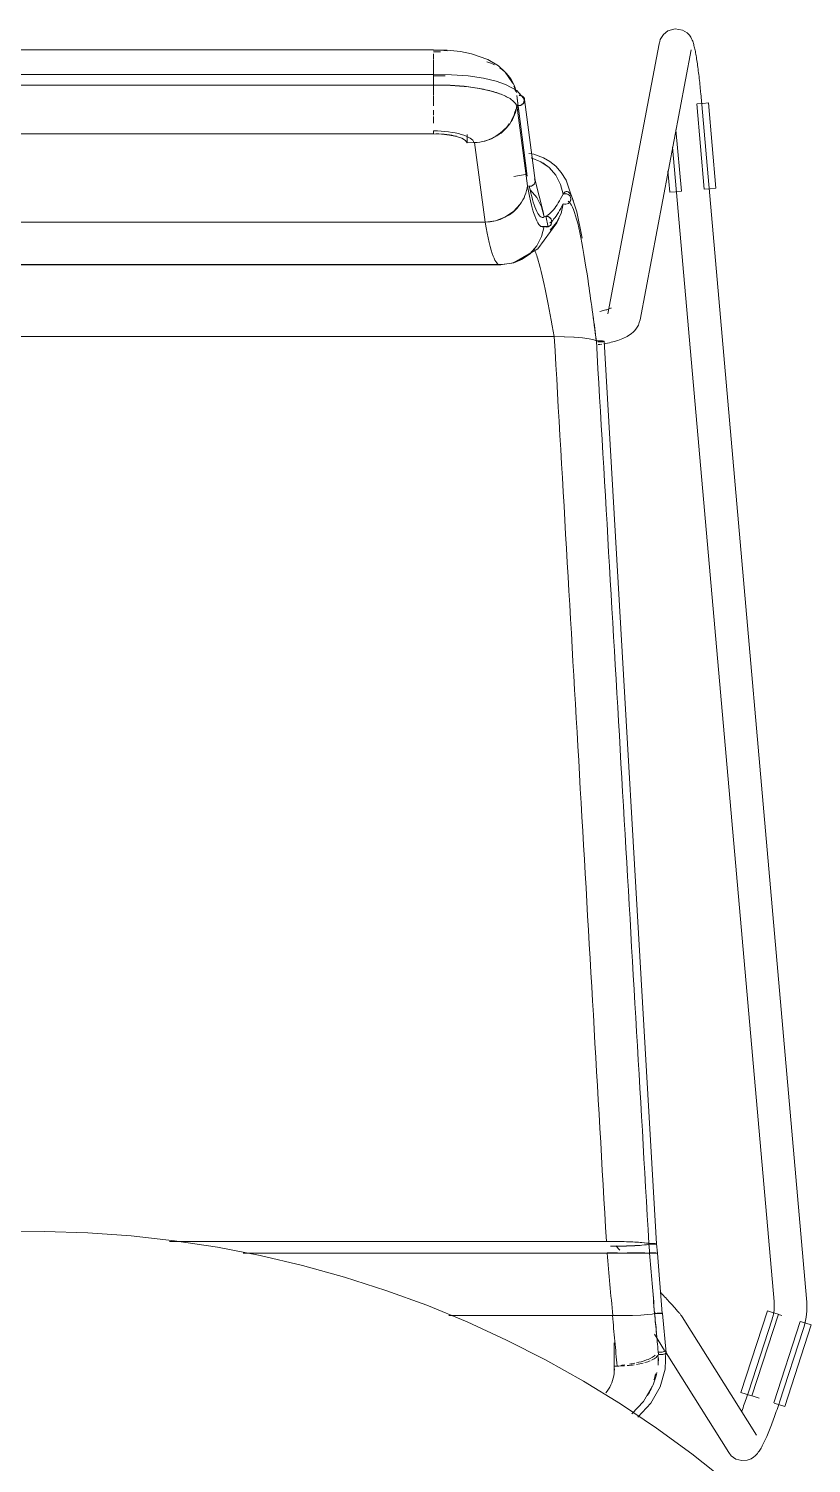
# Model space of a CAD drawing. Header units: millimetres. Extents: x 155927 to 295199, y -4084 to 97293.
# Drawn here: x 157285 to 157573, y 12421 to 12948 of the extents above; entities that cross this region are included whole.
import ezdxf

# ---------------------------------------------------------------- set-up
doc = ezdxf.new("R2010")
doc.units = ezdxf.units.MM
doc.header["$MEASUREMENT"] = 0
doc.layers.add('I-FURN', color=8, linetype='CONTINUOUS', lineweight=9)

msp = doc.modelspace()

# ---------------------------------------------------------------- linework, layer by layer
at = {"layer": 'I-FURN'}
for p, q in [((157520.1, 12947.49), (157518.52, 12946.17)), ((157520.1, 12947.49), (157522.85, 12948.32)), ((157522.85, 12948.32), (157525.61, 12947.84)), ((157525.61, 12947.84), (157527.26, 12946.8)), ((157527.26, 12946.8), (157528.12, 12945.89)), ((157516.96, 12942.73), (157498.15, 12843.44)), ((157517.05, 12943.15), (157516.96, 12942.73)), ((157517.18, 12943.66), (157517.05, 12943.15)), ((157517.4, 12944.29), (157517.18, 12943.66)), ((157517.77, 12945.09), (157517.4, 12944.29)), ((157518.52, 12946.17), (157517.77, 12945.09)), ((157528.12, 12945.89), (157528.6, 12945.19)), ((157528.6, 12945.19), (157528.9, 12944.63)), ((157528.9, 12944.63), (157529.12, 12944.15)), ((157529.12, 12944.15), (157529.29, 12943.73)), ((157529.29, 12943.73), (157529.43, 12943.32)), ((157529.43, 12943.32), (157529.55, 12942.93)), ((157529.55, 12942.93), (157529.67, 12942.53)), ((157529.67, 12942.53), (157529.77, 12942.13)), ((157529.77, 12942.13), (157529.88, 12941.71)), ((157529.88, 12941.71), (157529.98, 12941.29)), ((157434.05, 12940.55), (157139.2, 12940.55)), ((157434.05, 12940.38), (157434.05, 12940.55)), ((157434.05, 12940.55), (157439.09, 12940.43)), ((157434.05, 12940.53), (157434.05, 12940.25)), ((157434.05, 12939.05), (157434.05, 12937.3)), ((157434.05, 12937.03), (157434.05, 12934.45)), ((157439.09, 12940.43), (157443.91, 12939.93)), ((157443.91, 12939.93), (157447.94, 12939.14)), ((157447.94, 12939.14), (157453.99, 12937.01)), ((157453.99, 12937.01), (157457.87, 12934.62)), ((157509.94, 12841.21), (157528.75, 12940.5)), ((157529.98, 12941.29), (157530.08, 12940.84)), ((157530.08, 12940.84), (157530.17, 12940.39)), ((157530.17, 12940.39), (157530.27, 12939.91)), ((157530.27, 12939.91), (157530.36, 12939.41)), ((157530.36, 12939.41), (157530.46, 12938.9)), ((157530.46, 12938.9), (157530.55, 12938.36)), ((157530.55, 12938.36), (157530.65, 12937.81)), ((157530.65, 12937.81), (157530.74, 12937.24)), ((157530.74, 12937.24), (157530.83, 12936.66)), ((157530.83, 12936.66), (157530.92, 12936.06)), ((157434.05, 12931.51), (157139.2, 12931.51)), ((157434.05, 12931.27), (157434.05, 12934.29)), ((157434.05, 12934.28), (157434.05, 12931.26)), ((157434.05, 12931.51), (157434.05, 12927.55)), ((157434.05, 12931.51), (157440.6, 12931.41)), ((157434.05, 12931.44), (157434.05, 12931.51)), ((157434.05, 12931.24), (157434.05, 12931.44)), ((157434.05, 12930.94), (157434.05, 12931.24)), ((157434.05, 12930.55), (157434.05, 12930.94)), ((157440.6, 12931.41), (157446.72, 12930.93)), ((157446.72, 12930.93), (157452.34, 12930.08)), ((157457.87, 12934.62), (157460.35, 12932.32)), ((157460.35, 12932.32), (157463.03, 12928.43)), ((157530.92, 12936.06), (157531.01, 12935.44)), ((157531.01, 12935.44), (157531.1, 12934.8)), ((157531.1, 12934.8), (157531.19, 12934.15)), ((157531.19, 12934.15), (157531.28, 12933.49)), ((157531.28, 12933.49), (157531.36, 12932.81)), ((157531.36, 12932.81), (157531.45, 12932.13)), ((157531.45, 12932.13), (157531.53, 12931.43)), ((157531.53, 12931.43), (157531.62, 12930.72)), ((157139.2, 12927.55), (157434.05, 12927.55)), ((157434.05, 12930.09), (157434.05, 12930.55)), ((157434.05, 12929.6), (157434.05, 12930.09)), ((157434.05, 12929.1), (157434.05, 12929.6)), ((157434.05, 12928.63), (157434.05, 12929.1)), ((157434.05, 12928.21), (157434.05, 12928.63)), ((157434.05, 12927.88), (157434.05, 12928.21)), ((157434.05, 12927.66), (157434.05, 12927.88)), ((157434.05, 12927.55), (157434.05, 12927.66)), ((157434.05, 12923.76), (157434.05, 12927.58)), ((157434.05, 12927.58), (157434.05, 12923.76)), ((157440.28, 12927.47), (157434.05, 12927.55)), ((157446.84, 12926.94), (157440.28, 12927.47)), ((157450.86, 12926.34), (157446.84, 12926.94)), ((157455.29, 12925.38), (157450.86, 12926.34)), ((157452.34, 12930.08), (157457.03, 12928.98)), ((157457.03, 12928.98), (157460.48, 12927.82)), ((157460.48, 12927.82), (157464.6, 12925.64)), ((157463.03, 12928.43), (157463.12, 12928.23)), ((157464.6, 12925.64), (157467.15, 12922.74)), ((157531.62, 12930.72), (157531.7, 12930)), ((157531.7, 12930), (157531.78, 12929.27)), ((157531.78, 12929.27), (157531.86, 12928.54)), ((157531.86, 12928.54), (157531.93, 12927.8)), ((157531.93, 12927.8), (157532.01, 12927.06)), ((157532.01, 12927.06), (157532.08, 12926.31)), ((157532.08, 12926.31), (157532.15, 12925.56)), ((157532.15, 12925.56), (157532.22, 12924.81)), ((157434.05, 12923.57), (157434.05, 12920.01)), ((157458.72, 12924.28), (157455.29, 12925.38)), ((157468.51, 12894.1), (157464.67, 12923.8)), ((157464.82, 12922.61), (157465.44, 12917.83)), ((157471.36, 12892.46), (157467.51, 12922.24)), ((157530.81, 12920.67), (157533.57, 12889.26)), ((157530.94, 12920.68), (157533, 12920.86)), ((157532.22, 12924.81), (157532.23, 12924.65)), ((157571.18, 12481.33), (157532.23, 12924.65)), ((157533, 12920.86), (157535.05, 12921.04)), ((157535.05, 12921.04), (157537.8, 12889.63)), ((157434.05, 12918.38), (157434.05, 12916.54)), ((157434.05, 12916.02), (157434.05, 12913.56)), ((157464.69, 12920.26), (157468.53, 12890.55)), ((157525.13, 12888.52), (157523.14, 12911.12)), ((157434.05, 12909.7), (157139.2, 12909.7)), ((157139.2, 12909.65), (157434.06, 12909.65)), ((157434.06, 12909.65), (157437.09, 12909.54)), ((157437.09, 12909.54), (157439.94, 12909.22)), ((157439.94, 12909.22), (157442.44, 12908.71)), ((157442.44, 12908.71), (157444.42, 12908.04)), ((157444.42, 12908.04), (157445.77, 12907.25)), ((157445.77, 12907.25), (157446.41, 12906.39)), ((157446.41, 12906.39), (157446.41, 12909.39)), ((157446.41, 12906.39), (157449.12, 12906.46)), ((157449.12, 12906.46), (157452.98, 12877.18)), ((157521.93, 12904.78), (157559.22, 12480.28)), ((157470.9, 12902.13), (157469.12, 12902.37)), ((157473.42, 12899.4), (157469.91, 12900.8)), ((157474.5, 12900.84), (157470.9, 12902.13)), ((157476.51, 12897.22), (157473.42, 12899.4)), ((157476.77, 12899.5), (157474.5, 12900.84)), ((157478.94, 12897.72), (157476.77, 12899.5)), ((157468.39, 12894.88), (157463.57, 12893.93)), ((157474.18, 12898.95), (157476.51, 12897.22)), ((157476.51, 12897.22), (157477, 12896.76)), ((157478.99, 12894.4), (157476.51, 12897.22)), ((157480.93, 12895.48), (157478.94, 12897.72)), ((157480.73, 12891.08), (157478.99, 12894.4)), ((157482.75, 12892.65), (157480.93, 12895.48)), ((157520.2, 12896.04), (157520.89, 12888.15)), ((157469, 12890.4), (157469.5, 12890.36)), ((157469.5, 12890.36), (157469.99, 12890.44)), ((157472.03, 12886.19), (157469.52, 12889.06)), ((157469.99, 12890.44), (157470.44, 12890.63)), ((157470.44, 12890.63), (157470.83, 12890.93)), ((157470.83, 12890.93), (157471.12, 12891.32)), ((157471.31, 12892.7), (157471.12, 12893.14)), ((157471.12, 12891.32), (157471.31, 12891.76)), ((157471.38, 12892.23), (157471.31, 12892.7)), ((157471.31, 12891.76), (157471.38, 12892.23)), ((157471.35, 12892.54), (157474.32, 12880.93)), ((157481.63, 12887.45), (157480.73, 12891.08)), ((157486.73, 12880.94), (157482.75, 12892.65)), ((157535.76, 12889.45), (157533.7, 12889.27)), ((157537.8, 12889.63), (157535.76, 12889.45)), ((157463.41, 12881.05), (157465.9, 12883.79)), ((157473.78, 12882.79), (157472.03, 12886.19)), ((157481.68, 12883.96), (157480.89, 12880.35)), ((157480.9, 12880.35), (157481.68, 12883.96)), ((157481.63, 12887.45), (157482.1, 12887.61)), ((157482.1, 12887.61), (157481.63, 12887.45)), ((157482.16, 12883.81), (157481.68, 12883.96)), ((157481.68, 12883.96), (157482.16, 12883.81)), ((157482.6, 12887.66), (157482.1, 12887.61)), ((157482.1, 12887.61), (157482.6, 12887.65)), ((157482.66, 12883.78), (157482.16, 12883.81)), ((157482.16, 12883.81), (157482.66, 12883.78)), ((157483.09, 12887.58), (157482.6, 12887.66)), ((157482.6, 12887.65), (157483.09, 12887.58)), ((157483.15, 12883.87), (157482.66, 12883.78)), ((157482.66, 12883.78), (157483.15, 12883.87)), ((157483.09, 12887.58), (157483.55, 12887.38)), ((157483.55, 12887.39), (157483.09, 12887.58)), ((157483.6, 12884.08), (157483.15, 12883.87)), ((157483.15, 12883.87), (157483.6, 12884.08)), ((157483.94, 12887.08), (157483.55, 12887.39)), ((157483.55, 12887.38), (157483.93, 12887.08)), ((157483.97, 12884.4), (157483.6, 12884.08)), ((157483.6, 12884.08), (157483.98, 12884.39)), ((157483.93, 12887.08), (157484.23, 12886.68)), ((157484.24, 12886.68), (157483.94, 12887.08)), ((157484.26, 12884.8), (157483.97, 12884.4)), ((157483.98, 12884.39), (157484.27, 12884.8)), ((157484.23, 12886.68), (157484.43, 12886.23)), ((157484.43, 12886.23), (157484.24, 12886.68)), ((157484.44, 12885.26), (157484.26, 12884.8)), ((157484.27, 12884.8), (157484.45, 12885.26)), ((157484.43, 12886.23), (157484.5, 12885.74)), ((157484.51, 12885.74), (157484.43, 12886.23)), ((157484.5, 12885.74), (157484.44, 12885.26)), ((157484.45, 12885.26), (157484.51, 12885.74)), ((157522.94, 12888.33), (157520.89, 12888.15)), ((157525, 12888.51), (157522.94, 12888.33)), ((157456.76, 12877.66), (157460.3, 12878.97)), ((157460.3, 12878.97), (157463.41, 12881.05)), ((157474.67, 12879.08), (157473.78, 12882.79)), ((157474.25, 12881.32), (157474.67, 12879.08)), ((157474.32, 12880.93), (157474.64, 12879.06)), ((157474.67, 12879.08), (157475.14, 12879.24)), ((157475.14, 12879.24), (157474.67, 12879.08)), ((157475.14, 12879.24), (157475.64, 12879.28)), ((157475.64, 12879.28), (157475.14, 12879.24)), ((157476.19, 12875.47), (157475.35, 12879.36)), ((157475.64, 12879.28), (157476.13, 12879.19)), ((157476.13, 12879.2), (157475.64, 12879.28)), ((157476.58, 12878.99), (157476.13, 12879.2)), ((157476.13, 12879.19), (157476.58, 12878.99)), ((157476.58, 12878.99), (157476.96, 12878.68)), ((157476.97, 12878.68), (157476.58, 12878.99)), ((157476.96, 12878.68), (157477.26, 12878.28)), ((157477.26, 12878.28), (157476.97, 12878.68)), ((157477.26, 12878.28), (157477.44, 12877.81)), ((157477.45, 12877.82), (157477.26, 12878.28)), ((157480.89, 12880.35), (157479.25, 12877.02)), ((157479.26, 12877.02), (157480.9, 12880.35)), ((157479.31, 12876.95), (157480.2, 12878.7)), ((157488.64, 12871.27), (157486.73, 12880.94)), ((157452.98, 12877.18), (157120.27, 12877.18)), ((157120.27, 12877.18), (157452.98, 12877.18)), ((157452.98, 12877.18), (157456.76, 12877.66)), ((157472.32, 12867.41), (157479.31, 12876.95)), ((157473.6, 12875.55), (157476.49, 12875.6)), ((157473.78, 12871.86), (157474.67, 12875.57)), ((157475.14, 12875.41), (157474.67, 12875.57)), ((157474.67, 12875.57), (157475.14, 12875.41)), ((157475.64, 12875.37), (157475.14, 12875.41)), ((157475.14, 12875.41), (157475.64, 12875.37)), ((157476.13, 12875.46), (157475.64, 12875.37)), ((157475.64, 12875.37), (157476.13, 12875.45)), ((157476.58, 12875.66), (157476.13, 12875.46)), ((157476.13, 12875.45), (157476.58, 12875.66)), ((157476.96, 12875.97), (157476.58, 12875.66)), ((157476.58, 12875.66), (157476.97, 12875.97)), ((157479.25, 12877.02), (157476.85, 12874.19)), ((157476.86, 12874.19), (157479.26, 12877.02)), ((157477.26, 12876.37), (157476.96, 12875.97)), ((157476.97, 12875.97), (157477.26, 12876.37)), ((157477.44, 12876.83), (157477.26, 12876.37)), ((157477.26, 12876.37), (157477.45, 12876.83)), ((157477.44, 12877.81), (157477.51, 12877.32)), ((157477.51, 12877.32), (157477.44, 12876.83)), ((157477.51, 12877.32), (157477.45, 12877.82)), ((157477.45, 12876.83), (157477.51, 12877.32)), ((157472.02, 12868.47), (157469.51, 12865.6)), ((157469.52, 12865.59), (157472.03, 12868.46)), ((157473.77, 12871.86), (157472.02, 12868.47)), ((157472.03, 12868.46), (157473.78, 12871.86)), ((157466.38, 12863.42), (157462.81, 12862.06)), ((157462.81, 12862.05), (157466.38, 12863.42)), ((157463.52, 12862.22), (157466.7, 12863.6)), ((157463.67, 12862.29), (157472.32, 12867.41)), ((157469.51, 12865.6), (157466.38, 12863.42)), ((157466.38, 12863.42), (157469.52, 12865.59)), ((157459.02, 12861.58), (157114.24, 12861.58)), ((157114.24, 12861.58), (157459.02, 12861.58)), ((157114.77, 12861.43), (157419.57, 12861.43)), ((157419.57, 12861.43), (157458.48, 12861.43)), ((157458.48, 12861.43), (157463.52, 12862.22)), ((157462.81, 12862.06), (157459.02, 12861.58)), ((157459.02, 12861.58), (157462.81, 12862.05)), ((157495.6, 12844.47), (157495.11, 12844.37)), ((157496.07, 12844.57), (157495.6, 12844.47)), ((157496.51, 12844.67), (157496.07, 12844.57)), ((157496.93, 12844.78), (157496.51, 12844.67)), ((157497.33, 12844.89), (157496.93, 12844.78)), ((157497.7, 12844.99), (157497.33, 12844.89)), ((157498.03, 12845.1), (157497.7, 12844.99)), ((157498.33, 12845.21), (157498.03, 12845.1)), ((157498.6, 12845.31), (157498.33, 12845.21)), ((157498.84, 12845.4), (157498.6, 12845.31)), ((157499.03, 12845.49), (157498.84, 12845.4)), ((157499.18, 12845.57), (157499.03, 12845.49)), ((157499.27, 12845.61), (157499.18, 12845.57)), ((157499.34, 12845.66), (157499.27, 12845.61)), ((157499.37, 12845.67), (157499.34, 12845.66)), ((157509.94, 12841.21), (157509.68, 12840.22)), ((157506.3, 12835.88), (157505.76, 12835.52)), ((157506.83, 12836.28), (157506.3, 12835.88)), ((157507.36, 12836.73), (157506.83, 12836.28)), ((157507.89, 12837.25), (157507.36, 12836.73)), ((157508.39, 12837.85), (157507.89, 12837.25)), ((157508.88, 12838.54), (157508.39, 12837.85)), ((157509.32, 12839.33), (157508.88, 12838.54)), ((157509.68, 12840.22), (157509.32, 12839.33)), ((157478.33, 12835.08), (157094.93, 12835.08)), ((157094.93, 12835.08), (157478.33, 12835.08)), ((157482.1, 12835.02), (157478.33, 12835.08)), ((157478.41, 12835.08), (157482.1, 12835.02)), ((157485.63, 12834.87), (157482.1, 12835.02)), ((157482.16, 12835.02), (157485.63, 12834.87)), ((157488.73, 12834.63), (157485.63, 12834.87)), ((157485.68, 12834.86), (157488.74, 12834.63)), ((157491.23, 12834.32), (157488.73, 12834.63)), ((157488.77, 12834.63), (157491.23, 12834.32)), ((157492.98, 12833.95), (157491.23, 12834.32)), ((157491.24, 12834.31), (157492.98, 12833.95)), ((157492.98, 12833.95), (157493.88, 12833.55)), ((157493.88, 12833.55), (157492.98, 12833.95)), ((157494.35, 12833.57), (157493.88, 12833.55)), ((157493.88, 12833.55), (157494.35, 12833.57)), ((157494.85, 12833.57), (157494.35, 12833.57)), ((157494.35, 12833.57), (157494.85, 12833.57)), ((157494.39, 12833.15), (157494.89, 12833.15)), ((157494.89, 12833.15), (157494.39, 12833.15)), ((157495.22, 12832.23), (157494.5, 12832.13)), ((157495.34, 12833.56), (157494.85, 12833.57)), ((157494.85, 12833.57), (157495.34, 12833.56)), ((157494.89, 12833.15), (157495.38, 12833.16)), ((157495.38, 12833.16), (157494.89, 12833.15)), ((157495.94, 12832.34), (157495.22, 12832.23)), ((157495.79, 12833.54), (157495.34, 12833.56)), ((157495.34, 12833.56), (157495.8, 12833.54)), ((157495.38, 12833.16), (157495.83, 12833.18)), ((157495.83, 12833.18), (157495.38, 12833.16)), ((157496.18, 12833.51), (157495.79, 12833.54)), ((157495.8, 12833.54), (157496.18, 12833.51)), ((157495.83, 12833.18), (157496.21, 12833.21)), ((157496.21, 12833.21), (157495.83, 12833.18)), ((157496.48, 12833.46), (157496.18, 12833.51)), ((157496.18, 12833.51), (157496.48, 12833.46)), ((157496.21, 12833.21), (157496.5, 12833.26)), ((157496.5, 12833.26), (157496.21, 12833.21)), ((157496.67, 12833.41), (157496.48, 12833.46)), ((157496.48, 12833.46), (157496.68, 12833.41)), ((157496.5, 12833.26), (157496.68, 12833.31)), ((157496.69, 12833.31), (157496.5, 12833.26)), ((157497.33, 12832.58), (157496.64, 12832.45)), ((157496.74, 12833.36), (157496.67, 12833.41)), ((157496.68, 12833.41), (157496.75, 12833.36)), ((157496.68, 12833.31), (157496.74, 12833.36)), ((157496.75, 12833.36), (157496.69, 12833.31)), ((157516.03, 12501.45), (157496.75, 12833.36)), ((157498.01, 12832.71), (157497.33, 12832.58)), ((157498.68, 12832.86), (157498.01, 12832.71)), ((157499.34, 12833.01), (157498.68, 12832.86)), ((157499.98, 12833.17), (157499.34, 12833.01)), ((157500.61, 12833.34), (157499.98, 12833.17)), ((157501.23, 12833.53), (157500.61, 12833.34)), ((157501.83, 12833.72), (157501.23, 12833.53)), ((157502.43, 12833.93), (157501.83, 12833.72)), ((157503.01, 12834.15), (157502.43, 12833.93)), ((157503.58, 12834.38), (157503.01, 12834.15)), ((157504.14, 12834.63), (157503.58, 12834.38)), ((157504.69, 12834.9), (157504.14, 12834.63)), ((157505.22, 12835.19), (157504.69, 12834.9)), ((157505.76, 12835.52), (157505.22, 12835.19)), ((157290.95, 12506.02), (157274.95, 12505.87)), ((157306.94, 12505.53), (157290.95, 12506.02)), ((157322.9, 12504.39), (157306.94, 12505.53)), ((157338.8, 12502.62), (157322.9, 12504.39)), ((157497.58, 12502.35), (157337.01, 12502.35)), ((157337.01, 12502.35), (157497.58, 12502.35)), ((157354.62, 12500.22), (157338.8, 12502.62)), ((157370.32, 12497.19), (157354.62, 12500.22)), ((157501.36, 12502.32), (157497.58, 12502.35)), ((157499.12, 12500.56), (157501.37, 12500.59)), ((157502.54, 12499.18), (157501.07, 12500.7)), ((157504.93, 12502.24), (157501.36, 12502.32)), ((157501.37, 12500.59), (157504.92, 12500.66)), ((157504.92, 12500.66), (157508.04, 12500.79)), ((157508.06, 12502.12), (157504.93, 12502.24)), ((157508.04, 12500.79), (157510.54, 12500.95)), ((157510.56, 12501.95), (157508.06, 12502.12)), ((157510.54, 12500.95), (157512.29, 12501.14)), ((157512.31, 12501.76), (157510.56, 12501.95)), ((157512.29, 12501.14), (157513.19, 12501.35)), ((157513.2, 12501.55), (157512.31, 12501.76)), ((157513.19, 12501.35), (157513.66, 12501.34)), ((157513.67, 12501.56), (157513.2, 12501.55)), ((157513.66, 12501.34), (157514.16, 12501.34)), ((157514.17, 12501.56), (157513.67, 12501.56)), ((157514.16, 12501.34), (157514.65, 12501.35)), ((157514.66, 12501.56), (157514.17, 12501.56)), ((157514.65, 12501.35), (157515.1, 12501.36)), ((157515.11, 12501.55), (157514.66, 12501.56)), ((157515.1, 12501.36), (157515.48, 12501.37)), ((157515.49, 12501.53), (157515.11, 12501.55)), ((157515.48, 12501.37), (157515.78, 12501.4)), ((157515.78, 12501.51), (157515.49, 12501.53)), ((157515.97, 12501.48), (157515.78, 12501.51)), ((157515.78, 12501.4), (157515.97, 12501.42)), ((157516.03, 12501.45), (157515.97, 12501.48)), ((157515.97, 12501.42), (157516.03, 12501.45)), ((157516.04, 12501.45), (157516.31, 12498.09)), ((157497.84, 12498.03), (157364.1, 12498.03)), ((157364.1, 12498.03), (157497.84, 12498.03)), ((157385.9, 12493.53), (157370.32, 12497.19)), ((157401.31, 12489.25), (157385.9, 12493.53)), ((157501.63, 12498.03), (157497.84, 12498.03)), ((157497.84, 12498.03), (157501.63, 12498.03)), ((157497.86, 12498.16), (157501.64, 12498.15)), ((157501.64, 12498.15), (157497.86, 12498.16)), ((157505.2, 12498.04), (157501.63, 12498.03)), ((157501.63, 12498.03), (157505.2, 12498.04)), ((157505.19, 12498.15), (157508.31, 12498.14)), ((157508.32, 12498.14), (157505.19, 12498.15)), ((157508.33, 12498.05), (157505.2, 12498.04)), ((157505.2, 12498.04), (157508.33, 12498.05)), ((157508.31, 12498.14), (157510.81, 12498.13)), ((157510.82, 12498.13), (157508.32, 12498.14)), ((157510.83, 12498.06), (157508.33, 12498.05)), ((157508.33, 12498.05), (157510.84, 12498.06)), ((157510.81, 12498.13), (157511.76, 12498.12)), ((157511.76, 12498.12), (157510.82, 12498.13)), ((157512.58, 12498.07), (157510.83, 12498.06)), ((157510.84, 12498.06), (157512.58, 12498.07)), ((157513.47, 12498.09), (157512.58, 12498.07)), ((157512.58, 12498.07), (157513.47, 12498.09)), ((157513.46, 12498.1), (157513.93, 12498.1)), ((157513.93, 12498.1), (157513.46, 12498.1)), ((157513.94, 12498.08), (157513.47, 12498.09)), ((157513.47, 12498.09), (157513.94, 12498.08)), ((157513.93, 12498.1), (157514.43, 12498.1)), ((157514.43, 12498.1), (157513.93, 12498.1)), ((157514.44, 12498.08), (157513.94, 12498.08)), ((157513.94, 12498.08), (157514.44, 12498.08)), ((157514.43, 12498.1), (157514.92, 12498.1)), ((157514.92, 12498.1), (157514.43, 12498.1)), ((157514.93, 12498.09), (157514.44, 12498.08)), ((157514.44, 12498.08), (157514.93, 12498.09)), ((157514.92, 12498.1), (157515.37, 12498.1)), ((157515.37, 12498.1), (157514.92, 12498.1)), ((157515.38, 12498.09), (157514.93, 12498.09)), ((157514.93, 12498.09), (157515.38, 12498.09)), ((157515.37, 12498.1), (157515.75, 12498.1)), ((157515.76, 12498.1), (157515.37, 12498.1)), ((157515.76, 12498.09), (157515.38, 12498.09)), ((157515.38, 12498.09), (157515.76, 12498.09)), ((157516.05, 12498.09), (157515.76, 12498.09)), ((157515.76, 12498.09), (157516.06, 12498.09)), ((157516.24, 12498.09), (157516.31, 12498.09)), ((157516.31, 12498.09), (157516.24, 12498.09)), ((157516.24, 12498.09), (157516.31, 12498.09)), ((157516.31, 12498.09), (157516.24, 12498.09)), ((157518.13, 12475.89), (157516.31, 12498.09)), ((157416.55, 12484.36), (157401.31, 12489.25)), ((157431.57, 12478.86), (157416.55, 12484.36)), ((157518.11, 12482.93), (157517.67, 12483.4)), ((157518.54, 12482.47), (157518.11, 12482.93)), ((157518.96, 12482.02), (157518.54, 12482.47)), ((157446.36, 12472.76), (157431.57, 12478.86)), ((157519.38, 12481.57), (157518.96, 12482.02)), ((157519.78, 12481.14), (157519.38, 12481.57)), ((157520.17, 12480.71), (157519.78, 12481.14)), ((157520.55, 12480.3), (157520.17, 12480.71)), ((157520.92, 12479.9), (157520.55, 12480.3)), ((157521.27, 12479.51), (157520.92, 12479.9)), ((157521.62, 12479.13), (157521.27, 12479.51)), ((157521.95, 12478.76), (157521.62, 12479.13)), ((157522.26, 12478.41), (157521.95, 12478.76)), ((157522.56, 12478.08), (157522.26, 12478.41)), ((157522.85, 12477.75), (157522.56, 12478.08)), ((157523.12, 12477.44), (157522.85, 12477.75)), ((157523.38, 12477.15), (157523.12, 12477.44)), ((157523.63, 12476.87), (157523.38, 12477.15)), ((157559.25, 12477.63), (157559.19, 12476.97)), ((157559.23, 12480.28), (157559.27, 12479.62)), ((157559.28, 12478.29), (157559.25, 12477.63)), ((157559.27, 12479.62), (157559.29, 12478.96)), ((157559.29, 12478.96), (157559.28, 12478.29)), ((157571.18, 12481.28), (157571.18, 12481.33)), ((157571.26, 12480.14), (157571.18, 12481.28)), ((157571.21, 12476.71), (157571.27, 12477.85)), ((157571.29, 12479), (157571.26, 12480.14)), ((157571.27, 12477.85), (157571.29, 12479)), ((157439.67, 12475.06), (157499.79, 12475.06)), ((157499.79, 12475.06), (157439.67, 12475.06)), ((157460.9, 12466.08), (157446.36, 12472.76)), ((157499.79, 12475.06), (157503.55, 12475.09)), ((157503.55, 12475.09), (157499.91, 12475.06)), ((157507.09, 12475.16), (157503.64, 12475.09)), ((157503.65, 12475.09), (157507.08, 12475.16)), ((157507.08, 12475.16), (157510.18, 12475.28)), ((157510.18, 12475.28), (157507.15, 12475.16)), ((157510.18, 12475.28), (157512.66, 12475.43)), ((157512.68, 12475.43), (157510.22, 12475.28)), ((157512.66, 12475.43), (157514.4, 12475.61)), ((157514.4, 12475.61), (157512.68, 12475.43)), ((157515.28, 12475.8), (157514.4, 12475.61)), ((157514.4, 12475.61), (157515.29, 12475.8)), ((157515.75, 12475.79), (157515.28, 12475.8)), ((157515.29, 12475.8), (157515.76, 12475.79)), ((157515.77, 12475.99), (157515.3, 12475.98)), ((157515.3, 12475.98), (157515.77, 12475.99)), ((157516.25, 12475.79), (157515.75, 12475.79)), ((157515.76, 12475.79), (157516.26, 12475.79)), ((157516.74, 12475.79), (157516.25, 12475.79)), ((157516.26, 12475.79), (157516.75, 12475.79)), ((157516.76, 12475.99), (157516.27, 12475.99)), ((157516.27, 12475.99), (157516.76, 12475.99)), ((157517.19, 12475.8), (157516.74, 12475.79)), ((157516.75, 12475.79), (157517.2, 12475.8)), ((157517.21, 12475.98), (157516.76, 12475.99)), ((157516.76, 12475.99), (157517.21, 12475.98)), ((157517.58, 12475.82), (157517.19, 12475.8)), ((157517.2, 12475.8), (157517.58, 12475.82)), ((157517.59, 12475.96), (157517.21, 12475.98)), ((157517.21, 12475.98), (157517.59, 12475.96)), ((157517.58, 12475.82), (157517.88, 12475.84)), ((157517.87, 12475.84), (157517.58, 12475.82)), ((157517.89, 12475.94), (157517.59, 12475.96)), ((157517.59, 12475.96), (157517.88, 12475.94)), ((157517.88, 12475.94), (157518.07, 12475.92)), ((157517.88, 12475.84), (157518.07, 12475.87)), ((157518.07, 12475.92), (157517.89, 12475.94)), ((157518.13, 12475.89), (157518.06, 12475.87)), ((157518.14, 12475.89), (157518.07, 12475.92)), ((157518.07, 12475.92), (157518.13, 12475.89)), ((157518.07, 12475.87), (157518.14, 12475.89)), ((157519.56, 12461.4), (157518.14, 12475.89)), ((157523.85, 12476.6), (157523.63, 12476.87)), ((157524.07, 12476.35), (157523.85, 12476.6)), ((157524.27, 12476.11), (157524.07, 12476.35)), ((157524.46, 12475.88), (157524.27, 12476.11)), ((157524.64, 12475.66), (157524.46, 12475.88)), ((157524.81, 12475.44), (157524.64, 12475.66)), ((157524.99, 12475.21), (157524.81, 12475.44)), ((157525.17, 12474.95), (157524.99, 12475.21)), ((157525.39, 12474.62), (157525.17, 12474.95)), ((157552.69, 12431.04), (157525.39, 12474.62)), ((157556.74, 12476.86), (157547.05, 12446.85)), ((157558.48, 12473.71), (157549.77, 12446.9)), ((157551.09, 12445.55), (157560.78, 12475.56)), ((157556.74, 12476.86), (157558.69, 12476.23)), ((157558.49, 12473.74), (157558.48, 12473.71)), ((157558.68, 12474.38), (157558.49, 12473.74)), ((157558.84, 12475.02), (157558.68, 12474.38)), ((157558.69, 12476.23), (157560.66, 12475.59)), ((157558.98, 12475.66), (157558.84, 12475.02)), ((157559.1, 12476.32), (157558.98, 12475.66)), ((157559.19, 12476.97), (157559.1, 12476.32)), ((157568.85, 12472.95), (157559.16, 12442.94)), ((157560.88, 12475.52), (157562.04, 12475.15)), ((157568.97, 12472.91), (157570.94, 12472.27)), ((157570.22, 12471.1), (157570.51, 12472.2)), ((157570.51, 12472.2), (157570.75, 12473.32)), ((157570.75, 12473.32), (157570.95, 12474.44)), ((157570.94, 12472.27), (157572.89, 12471.64)), ((157570.95, 12474.44), (157571.1, 12475.58)), ((157571.1, 12475.58), (157571.21, 12476.71)), ((157515.22, 12468.25), (157518.96, 12462.28)), ((157561.18, 12443.19), (157569.89, 12470.01)), ((157572.89, 12471.64), (157563.2, 12441.64)), ((157569.89, 12470.01), (157570.22, 12471.1)), ((157475.16, 12458.82), (157460.9, 12466.08)), ((157500.49, 12455.27), (157500.49, 12465.02)), ((157519.44, 12462.29), (157519.15, 12455.39)), ((157519.49, 12461.43), (157542.52, 12424.67)), ((157489.12, 12451), (157475.16, 12458.82)), ((157501.49, 12456.51), (157500.44, 12456.51)), ((157502.75, 12442.63), (157489.12, 12451)), ((157519.15, 12455.39), (157517.28, 12448.87)), ((157514.57, 12449.27), (157511.2, 12443.44)), ((157517.28, 12448.87), (157513.89, 12442.85)), ((157549, 12446.22), (157547.05, 12446.85)), ((157550.97, 12445.59), (157549, 12446.22)), ((157549.2, 12445.19), (157549.43, 12445.88)), ((157549.43, 12445.88), (157549.66, 12446.57)), ((157549.66, 12446.57), (157549.77, 12446.9)), ((157551.19, 12445.52), (157553.67, 12444.72)), ((157516.04, 12433.72), (157502.75, 12442.63)), ((157511.2, 12443.44), (157506.94, 12438.96)), ((157513.89, 12442.85), (157509.14, 12437.7)), ((157547.33, 12439.93), (157547.56, 12440.55)), ((157547.56, 12440.55), (157547.8, 12441.18)), ((157547.8, 12441.18), (157548.03, 12441.83)), ((157548.03, 12441.83), (157548.27, 12442.49)), ((157548.27, 12442.49), (157548.5, 12443.15)), ((157548.5, 12443.15), (157548.74, 12443.83)), ((157548.74, 12443.83), (157548.97, 12444.51)), ((157548.97, 12444.51), (157549.2, 12445.19)), ((157561.25, 12442.27), (157559.28, 12442.9)), ((157560.04, 12439.8), (157560.29, 12440.53)), ((157560.29, 12440.53), (157560.54, 12441.26)), ((157560.54, 12441.26), (157560.79, 12442)), ((157560.79, 12442), (157561.03, 12442.74)), ((157561.03, 12442.74), (157561.18, 12443.19)), ((157563.2, 12441.64), (157561.25, 12442.27)), ((157558.01, 12434.27), (157558.26, 12434.92)), ((157558.26, 12434.92), (157558.52, 12435.59)), ((157558.52, 12435.59), (157558.77, 12436.27)), ((157558.77, 12436.27), (157559.03, 12436.96)), ((157559.03, 12436.96), (157559.28, 12437.65)), ((157559.28, 12437.65), (157559.54, 12438.36)), ((157559.54, 12438.36), (157559.79, 12439.08)), ((157559.79, 12439.08), (157560.04, 12439.8)), ((157528.96, 12424.28), (157516.04, 12433.72)), ((157556.05, 12429.59), (157556.28, 12430.11)), ((157556.28, 12430.11), (157556.52, 12430.66)), ((157556.52, 12430.66), (157556.77, 12431.22)), ((157556.77, 12431.22), (157557.01, 12431.8)), ((157557.01, 12431.8), (157557.26, 12432.39)), ((157557.26, 12432.39), (157557.51, 12433.01)), ((157557.51, 12433.01), (157557.76, 12433.63)), ((157557.76, 12433.63), (157558.01, 12434.27)), ((157543.42, 12423.55), (157542.52, 12424.67)), ((157552.74, 12423.98), (157553.1, 12424.41)), ((157553.1, 12424.41), (157553.42, 12424.81)), ((157553.42, 12424.81), (157553.69, 12425.2)), ((157553.69, 12425.2), (157553.95, 12425.59)), ((157553.95, 12425.59), (157554.19, 12425.98)), ((157554.19, 12425.98), (157554.43, 12426.38)), ((157554.43, 12426.38), (157554.66, 12426.79)), ((157554.66, 12426.79), (157554.89, 12427.22)), ((157554.89, 12427.22), (157555.12, 12427.66)), ((157555.12, 12427.66), (157555.35, 12428.11)), ((157555.35, 12428.11), (157555.58, 12428.59)), ((157555.58, 12428.59), (157555.81, 12429.08)), ((157555.81, 12429.08), (157556.05, 12429.59)), ((157541.49, 12414.34), (157528.96, 12424.28)), ((157543.42, 12423.55), (157545.15, 12422.32)), ((157545.15, 12422.32), (157547.37, 12421.74)), ((157547.37, 12421.74), (157549.35, 12421.91)), ((157549.35, 12421.91), (157550.73, 12422.43)), ((157550.73, 12422.43), (157551.64, 12423)), ((157551.64, 12423), (157552.27, 12423.52)), ((157552.27, 12423.52), (157552.74, 12423.98))]:
    msp.add_line(p, q, dxfattribs=at)
for centre, major_axis, ratio, start_param, end_param in [((157434.06, 12936.27), (12.4, 0), 0.287441, 1.362286, 1.570796), ((157434.05, 12924.8), (0, 15.75), 0.000004, 3.431839, 3.614078), ((157452.85, 12892.25), (15.78, 0), 0.955139, 5.929149, 6.170649), ((157469.41, 12892.23), (1.96, 0), 0.955139, 4.501447, 6.790779), ((157452.85, 12892.25), (15.78, 0), 0.955139, 4.720632, 5.68731), ((157452.85, 12892.25), (15.78, 0), 0.955139, 5.687432, 5.928979)]:
    msp.add_ellipse(centre, major_axis=major_axis, ratio=ratio, start_param=start_param, end_param=end_param, dxfattribs=at)
for points in [[(157434.05, 12940.45), (157435.77, 12940.46), (157437.44, 12940.39), (157439.02, 12940.24)], [(157456.44, 12935.07), (157455.55, 12935.5), (157454.63, 12935.9), (157453.67, 12936.14)], [(157434.05, 12930.97), (157435.48, 12931), (157436.91, 12931), (157438.32, 12930.96)], [(157434.05, 12927.58), (157436.4, 12927.62), (157441.05, 12927.55), (157447.91, 12926.92), (157454.05, 12925.81), (157459.12, 12924.28), (157462.82, 12922.38), (157464.13, 12920.97), (157464.49, 12920.25)], [(157463.6, 12927.14), (157463.85, 12926.51), (157464.01, 12925.86), (157464.15, 12925.2)], [(157449.12, 12906.46), (157450.42, 12906.5), (157452.92, 12906.86), (157456.52, 12908.27), (157459.67, 12910.46), (157462.2, 12913.3), (157463.96, 12916.64), (157464.54, 12919.01), (157464.69, 12920.26)], [(157464.23, 12918.74), (157463.91, 12917.35), (157463.41, 12915.99), (157462.71, 12914.73)], [(157465.45, 12920.07), (157465.28, 12920.06), (157465.11, 12920.06), (157464.95, 12920.1)], [(157434.06, 12910.77), (157437.84, 12910.71), (157445.24, 12909.75), (157448.62, 12907.58), (157448.88, 12906.47)], [(157442.43, 12908.76), (157440.38, 12909.3), (157437.67, 12909.59), (157434.89, 12909.68)], [(157474.67, 12875.57), (157473.65, 12875.02), (157471.6, 12876.99), (157469.55, 12885.05), (157468.53, 12890.55)], [(157458.48, 12861.43), (157458.66, 12861.43), (157458.84, 12861.48), (157459.02, 12861.58)], [(157493.86, 12833.56), (157493.48, 12836.59), (157493.1, 12839.66), (157492.71, 12842.69)], [(157478.41, 12835.08), (157481.6, 12779.72), (157484.8, 12724.3), (157487.99, 12668.84)], [(157493.88, 12833.55), (157497.1, 12778.31), (157503.54, 12667.72), (157509.98, 12556.96), (157513.2, 12501.55)], [(157487.99, 12668.84), (157491.19, 12613.38), (157494.38, 12557.87), (157497.58, 12502.35)], [(157513.46, 12498.1), (157513.42, 12498.64), (157513.33, 12499.73), (157513.24, 12500.81), (157513.19, 12501.35)], [(157513.47, 12498.09), (157513.42, 12498.66), (157513.33, 12499.82), (157513.24, 12500.97), (157513.2, 12501.55)], [(157497.84, 12498.03), (157498.19, 12494.2), (157498.53, 12490.36), (157498.88, 12486.54)], [(157513.47, 12498.09), (157513.77, 12494.37), (157514.38, 12486.93), (157514.98, 12479.51), (157515.28, 12475.8)], [(157513.99, 12491.78), (157514.02, 12491.37), (157514.06, 12490.96), (157514.09, 12490.55)], [(157498.88, 12486.54), (157499.22, 12482.71), (157499.56, 12478.88), (157499.91, 12475.06)], [(157514.39, 12486.93), (157514.69, 12483.28), (157514.99, 12479.63), (157515.3, 12475.98)], [(157501.49, 12456.51), (157501.23, 12459.54), (157500.68, 12465.68), (157500.09, 12471.93), (157499.79, 12475.06)], [(157516.72, 12460.84), (157516.48, 12463.29), (157516, 12468.24), (157515.53, 12473.27), (157515.29, 12475.8)], [(157516, 12468.9), (157515.77, 12471.25), (157515.53, 12473.61), (157515.3, 12475.98)], [(157500.44, 12456.51), (157500.48, 12456), (157500.5, 12455.49), (157500.5, 12454.99)], [(157504.28, 12456.61), (157503.37, 12456.55), (157502.44, 12456.52), (157501.49, 12456.51)], [(157502.9, 12456.74), (157503.38, 12456.8), (157503.85, 12456.86), (157504.31, 12456.93)], [(157507.84, 12456.98), (157506.99, 12456.85), (157506.12, 12456.74), (157505.21, 12456.68)], [(157506.02, 12457.19), (157506.7, 12457.31), (157507.35, 12457.44), (157508.01, 12457.58)], [(157508.68, 12457.72), (157509.77, 12457.98), (157510.88, 12458.26), (157511.84, 12458.56)], [(157511.07, 12457.61), (157510.33, 12457.42), (157509.53, 12457.26), (157508.69, 12457.11)], [(157511.72, 12458.57), (157512.53, 12458.84), (157513.34, 12459.12), (157513.89, 12459.42)], [(157514.14, 12459.53), (157514.78, 12459.85), (157515.17, 12460.16), (157515.5, 12460.49)], [(157516.72, 12460.84), (157516.58, 12460.45), (157516.01, 12459.7), (157514.87, 12459), (157514.17, 12458.68)], [(157516.69, 12459.31), (157516.68, 12458.48), (157516.64, 12457.66), (157516.55, 12456.84)], [(157516.57, 12458.07), (157516.64, 12458.71), (157516.64, 12459.36), (157516.64, 12460.02)], [(157515.05, 12451.45), (157515.32, 12452.15), (157515.5, 12452.88), (157515.63, 12453.62)]]:
    msp.add_open_spline(points, degree=3, dxfattribs=at)
for points, knots in [([(157464.48, 12924.91), (157464.32, 12925.68), (157463.75, 12927.59), (157462.19, 12930.45), (157460.19, 12932.63), (157458.8, 12933.64), (157458.4, 12933.9)], [0.0592823, 0.0592823, 0.0592823, 0.0592823, 0.1666667, 0.3333333, 0.5, 0.565028, 0.565028, 0.565028, 0.565028]), ([(157464.69, 12920.26), (157464.83, 12920.19), (157465.04, 12920.13), (157465.33, 12920.08), (157465.61, 12920.07), (157465.91, 12920.11), (157466.2, 12920.19), (157466.47, 12920.3), (157466.78, 12920.5), (157467.1, 12920.81), (157467.34, 12921.17), (157467.47, 12921.53), (157467.52, 12921.84), (157467.52, 12922.12), (157467.49, 12922.38), (157467.42, 12922.63), (157467.3, 12922.88), (157467.11, 12923.18), (157466.79, 12923.48), (157466.39, 12923.7), (157466.04, 12923.8), (157465.78, 12923.84), (157465.61, 12923.84), (157465.54, 12923.84)], [0, 0, 0, 0, 0.0555556, 0.0833333, 0.1111111, 0.1666667, 0.1944444, 0.2222222, 0.2777778, 0.3333333, 0.3888889, 0.4444444, 0.4791667, 0.5138889, 0.5486111, 0.5833333, 0.6180556, 0.6527778, 0.7222222, 0.7916667, 0.8263889, 0.8611111, 0.8888889, 0.8888889, 0.8888889, 0.8888889]), ([(157465.45, 12923.82), (157465.61, 12923.82), (157465.9, 12923.78), (157466.29, 12923.64), (157466.7, 12923.38), (157467.16, 12922.86), (157467.41, 12922), (157467.18, 12921.21), (157466.79, 12920.67), (157466.4, 12920.36), (157466.1, 12920.22), (157465.94, 12920.17)], [-0.875, -0.875, -0.875, -0.875, -0.8125, -0.765625, -0.71875, -0.625, -0.5, -0.375, -0.3125, -0.25, -0.1875, -0.1875, -0.1875, -0.1875]), ([(157461.85, 12913.38), (157460.42, 12911.32), (157457.48, 12908.82), (157453.9, 12907.25), (157452.66, 12907.01)], [-0.6666667, -0.6666667, -0.6666667, -0.6666667, -0.3333333, -0.1666667, -0.1666667, -0.1666667, -0.1666667]), ([(157474.67, 12879.08), (157473.65, 12878.53), (157471.83, 12880.26), (157470.02, 12886.75), (157469.22, 12890.46)], [0, 0, 0, 0, 0.5, 0.8877852, 0.8877852, 0.8877852, 0.8877852]), ([(157485.48, 12885.03), (157485.22, 12885.75), (157483.94, 12888.77), (157482.65, 12889), (157481.63, 12887.45)], [0.6866019, 0.6866019, 0.6866019, 0.6866019, 0.75, 1, 1, 1, 1]), ([(157481.63, 12887.45), (157480.47, 12885.05), (157478.38, 12881.62), (157476.28, 12879.83), (157475.35, 12879.36)], [0, 0, 0, 0, 0.5, 0.9025379, 0.9025379, 0.9025379, 0.9025379]), ([(157481.68, 12883.96), (157480.51, 12881.55), (157478.89, 12878.9), (157477.26, 12877.22), (157476.8, 12876.83)], [0, 0, 0, 0, 0.5, 0.696307, 0.696307, 0.696307, 0.696307]), ([(157493.88, 12833.55), (157492.86, 12841.1), (157490.83, 12856.31), (157487.78, 12874.75), (157485.34, 12883.05), (157483.92, 12884.65), (157483.51, 12884.84)], [0, 0, 0, 0, 0.25, 0.5, 0.75, 0.8499412, 0.8499412, 0.8499412, 0.8499412]), ([(157452.98, 12877.18), (157453.99, 12871.45), (157455.82, 12863.81), (157457.66, 12861.43), (157458.48, 12861.43)], [0, 0, 0, 0, 0.5, 0.9107154, 0.9107154, 0.9107154, 0.9107154]), ([(157471.03, 12867.35), (157471.52, 12866.2), (157472.98, 12861.96), (157475.41, 12851.25), (157477.36, 12840.47), (157478.33, 12835.08)], [0.375, 0.375, 0.375, 0.375, 0.5, 0.75, 1, 1, 1, 1]), ([(157497.58, 12502.35), (157498.86, 12502.35), (157501.41, 12502.33), (157505.01, 12502.25), (157508.18, 12502.13), (157511.54, 12501.9), (157512.92, 12501.7), (157513.2, 12501.55)], [-1, -1, -1, -1, -0.833333, -0.666667, -0.5, -0.333333, 0, 0, 0, 0]), ([(157513.19, 12501.35), (157512.9, 12501.21), (157511.51, 12501), (157508.16, 12500.78), (157505, 12500.66), (157501.89, 12500.59), (157499.88, 12500.57), (157499.12, 12500.56)], [-1, -1, -1, -1, -0.6666667, -0.5, -0.3333333, -0.1666667, -0.0664381, -0.0664381, -0.0664381, -0.0664381]), ([(157516.04, 12501.45), (157516.04, 12501.43), (157515.9, 12501.4), (157515.5, 12501.37), (157515.12, 12501.36), (157514.66, 12501.34), (157514.16, 12501.34), (157513.66, 12501.34), (157513.34, 12501.35), (157513.19, 12501.35)], [-0.5, -0.5, -0.5, -0.5, -0.375, -0.3125, -0.25, -0.1875, -0.125, -0.0625, 0, 0, 0, 0]), ([(157513.2, 12501.55), (157513.42, 12501.56), (157513.91, 12501.57), (157514.55, 12501.56), (157515.01, 12501.55), (157515.42, 12501.53), (157515.88, 12501.5), (157516.04, 12501.47), (157516.04, 12501.45)], [-1, -1, -1, -1, -0.90625, -0.8125, -0.765625, -0.71875, -0.625, -0.501507, -0.501507, -0.501507, -0.501507]), ([(157516.62, 12461.58), (157516.84, 12461.57), (157517.33, 12461.57), (157518.08, 12461.66), (157518.75, 12461.81), (157519.18, 12461.99), (157519.33, 12462.1), (157519.38, 12462.15)], [-1, -1, -1, -1, -0.90625, -0.8125, -0.71875, -0.625, -0.5625, -0.5625, -0.5625, -0.5625]), ([(157500.44, 12456.51), (157500.65, 12454.12), (157500.02, 12450.52), (157498.09, 12447.52), (157497.33, 12446.62)], [0, 0, 0, 0, 0.3333333, 0.5, 0.5, 0.5, 0.5]), ([(157513.72, 12458.48), (157513.13, 12458.23), (157512.45, 12457.99), (157511.69, 12457.78), (157511.66, 12457.77)], [0.3682191, 0.3682191, 0.3682191, 0.3682191, 0.5, 0.5047179, 0.5047179, 0.5047179, 0.5047179]), ([(157519.51, 12461.25), (157519.49, 12461.23), (157519.45, 12461.18), (157519.34, 12461.11), (157519.15, 12461.01), (157518.83, 12460.9), (157518.43, 12460.83), (157518.08, 12460.8), (157517.7, 12460.78), (157517.26, 12460.78), (157516.9, 12460.82), (157516.72, 12460.84)], [0.5555556, 0.5555556, 0.5555556, 0.5555556, 0.5833333, 0.6180556, 0.6527778, 0.7222222, 0.7916667, 0.8263889, 0.8611111, 0.9305556, 1, 1, 1, 1]), ([(157516.12, 12454.16), (157515.68, 12452.08), (157514.7, 12449.12), (157513.14, 12446.45), (157512.61, 12445.65)], [-0.8210019, -0.8210019, -0.8210019, -0.8210019, -0.6666667, -0.5975811, -0.5975811, -0.5975811, -0.5975811])]:
    msp.add_open_spline(points, degree=3, knots=knots, dxfattribs=at)

doc.saveas('drawing.dxf')
